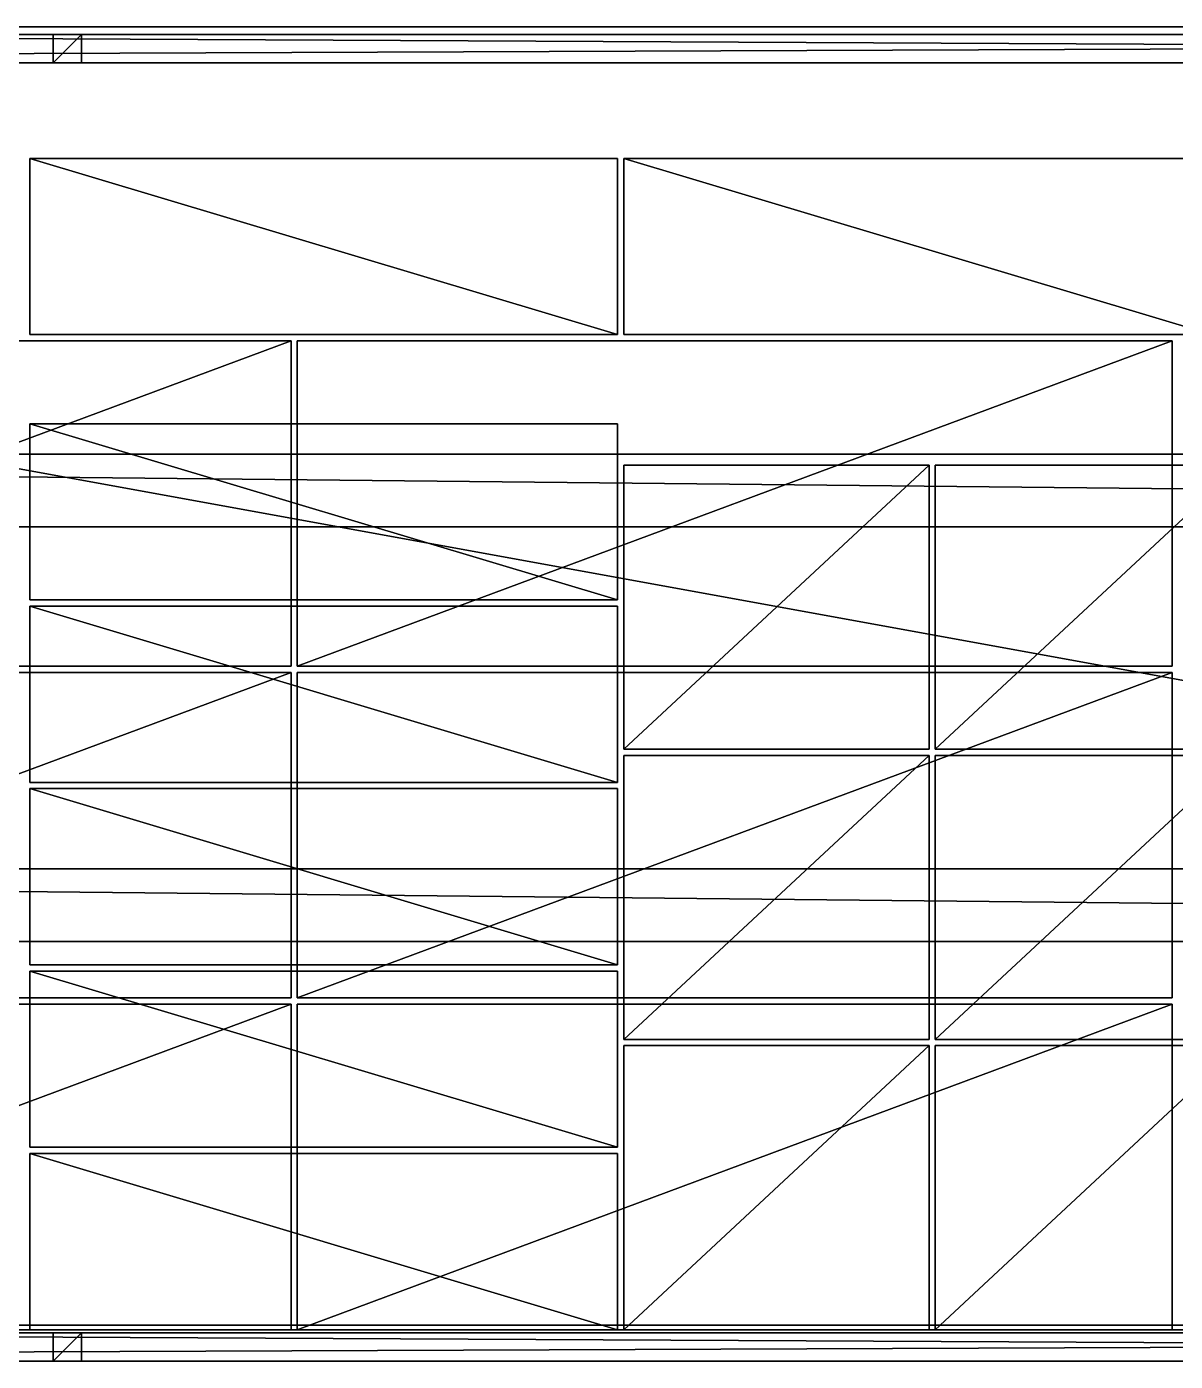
# Model space of a CAD drawing. Header units: millimetres. Extents: x -3100 to 14040, y -1280 to 1295.
# Drawn here: x 4584 to 6800, y -1280 to 1295 of the extents above; entities that cross this region are included whole.
import ezdxf

# ---------------------------------------------------------------- set-up
doc = ezdxf.new("R2010")
doc.units = ezdxf.units.MM

msp = doc.modelspace()

# ---------------------------------------------------------------- linework, layer by layer
at = {"layer": 'CAD_75LAB'}
for points in [[(14040, 1295, 1250), (-40, 1295, 1250), (-40, 1295, 1320)], [(14040, 1295, 1320), (14040, 1295, 1250), (-40, 1295, 1320)], [(14040, 1225, 1250), (-40, 1225, 1250), (-40, 1295, 1250)], [(14040, 1295, 1250), (14040, 1225, 1250), (-40, 1295, 1250)], [(14040, 1225, 1320), (-40, 1295, 1320), (-40, 1225, 1320)], [(14040, 1295, 1320), (-40, 1295, 1320), (14040, 1225, 1320)], [(14040, 1280, 1160), (-40, 1280, 1160), (-40, 1280, 1250)], [(14040, 1280, 1250), (14040, 1280, 1160), (-40, 1280, 1250)], [(14040, -1280, 1160), (-40, -1280, 1160), (-40, 1280, 1160)], [(14040, 1280, 1160), (14040, -1280, 1160), (-40, 1280, 1160)], [(14040, -1280, 1250), (-40, 1280, 1250), (-40, -1280, 1250)], [(14040, 1280, 1250), (-40, 1280, 1250), (14040, -1280, 1250)], [(14040, 1280, 3995), (14040, 1280, 3940), (-40, 1280, 3940)], [(14040, 1280, 3995), (-40, 1280, 3940), (-40, 1280, 3995)], [(14040, 1280, 3940), (-40, 1225, 3940), (-40, 1280, 3940)], [(14040, 1280, 3940), (14040, 1225, 3940), (-40, 1225, 3940)], [(14040, 1280, 3995), (-40, 1280, 3995), (-40, 1225, 3995)], [(14040, 1280, 3995), (-40, 1225, 3995), (14040, 1225, 3995)], [(4635, 1280, 3940), (4635, 1280, 1250), (4635, 1225, 1250)], [(4635, 1225, 3940), (4635, 1280, 3940), (4635, 1225, 1250)], [(4635, 1280, 3940), (4690, 1280, 1250), (4635, 1280, 1250)], [(4690, 1280, 3940), (4690, 1280, 1250), (4635, 1280, 3940)], [(4690, 1280, 1250), (4635, 1225, 1250), (4635, 1280, 1250)], [(4690, 1280, 1250), (4690, 1225, 1250), (4635, 1225, 1250)], [(4690, 1280, 3940), (4635, 1280, 3940), (4635, 1225, 3940)], [(4690, 1280, 3940), (4635, 1225, 3940), (4690, 1225, 3940)], [(4690, 1280, 3940), (4690, 1225, 1250), (4690, 1280, 1250)], [(4690, 1225, 3940), (4690, 1225, 1250), (4690, 1280, 3940)], [(14040, 1225, 3995), (-40, 1225, 3940), (14040, 1225, 3940)], [(14040, 1225, 3995), (-40, 1225, 3995), (-40, 1225, 3940)], [(14040, 1225, 1250), (-40, 1225, 1320), (-40, 1225, 1250)], [(14040, 1225, 1320), (-40, 1225, 1320), (14040, 1225, 1250)], [(4635, 1225, 3940), (4635, 1225, 1250), (4690, 1225, 1250)], [(4690, 1225, 3940), (4635, 1225, 3940), (4690, 1225, 1250)], [(4590, 701, 1459), (4590, 1041, 1253), (4590, 701, 1253)], [(4590, 701, 1459), (4590, 1041, 1459), (4590, 1041, 1253)], [(5724, 1041, 1253), (4590, 1041, 1253), (4590, 1041, 1459)], [(5724, 1041, 1459), (5724, 1041, 1253), (4590, 1041, 1459)], [(5724, 701, 1253), (4590, 701, 1253), (4590, 1041, 1253)], [(5724, 1041, 1253), (5724, 701, 1253), (4590, 1041, 1253)], [(5724, 701, 1459), (4590, 1041, 1459), (4590, 701, 1459)], [(5724, 1041, 1459), (4590, 1041, 1459), (5724, 701, 1459)], [(4590, 701, 1671), (4590, 1041, 1465), (4590, 701, 1465)], [(4590, 701, 1671), (4590, 1041, 1671), (4590, 1041, 1465)], [(5724, 1041, 1465), (4590, 1041, 1465), (4590, 1041, 1671)], [(5724, 1041, 1671), (5724, 1041, 1465), (4590, 1041, 1671)], [(5724, 701, 1465), (4590, 701, 1465), (4590, 1041, 1465)], [(5724, 1041, 1465), (5724, 701, 1465), (4590, 1041, 1465)], [(5724, 701, 1671), (4590, 1041, 1671), (4590, 701, 1671)], [(5724, 1041, 1671), (4590, 1041, 1671), (5724, 701, 1671)], [(4590, 701, 1883), (4590, 1041, 1677), (4590, 701, 1677)], [(4590, 701, 1883), (4590, 1041, 1883), (4590, 1041, 1677)], [(5724, 1041, 1677), (4590, 1041, 1677), (4590, 1041, 1883)], [(5724, 1041, 1883), (5724, 1041, 1677), (4590, 1041, 1883)], [(5724, 701, 1677), (4590, 701, 1677), (4590, 1041, 1677)], [(5724, 1041, 1677), (5724, 701, 1677), (4590, 1041, 1677)], [(5724, 701, 1883), (4590, 1041, 1883), (4590, 701, 1883)], [(5724, 1041, 1883), (4590, 1041, 1883), (5724, 701, 1883)], [(4590, 701, 2095), (4590, 1041, 1889), (4590, 701, 1889)], [(4590, 701, 2095), (4590, 1041, 2095), (4590, 1041, 1889)], [(5724, 1041, 1889), (4590, 1041, 1889), (4590, 1041, 2095)], [(5724, 1041, 2095), (5724, 1041, 1889), (4590, 1041, 2095)], [(5724, 701, 1889), (4590, 701, 1889), (4590, 1041, 1889)], [(5724, 1041, 1889), (5724, 701, 1889), (4590, 1041, 1889)], [(5724, 701, 2095), (4590, 1041, 2095), (4590, 701, 2095)], [(5724, 1041, 2095), (4590, 1041, 2095), (5724, 701, 2095)], [(4590, 701, 2307), (4590, 1041, 2101), (4590, 701, 2101)], [(4590, 701, 2307), (4590, 1041, 2307), (4590, 1041, 2101)], [(5724, 1041, 2101), (4590, 1041, 2101), (4590, 1041, 2307)], [(5724, 1041, 2307), (5724, 1041, 2101), (4590, 1041, 2307)], [(5724, 701, 2101), (4590, 701, 2101), (4590, 1041, 2101)], [(5724, 1041, 2101), (5724, 701, 2101), (4590, 1041, 2101)], [(5724, 701, 2307), (4590, 1041, 2307), (4590, 701, 2307)], [(5724, 1041, 2307), (4590, 1041, 2307), (5724, 701, 2307)], [(4590, 701, 2519), (4590, 1041, 2313), (4590, 701, 2313)], [(4590, 701, 2519), (4590, 1041, 2519), (4590, 1041, 2313)], [(5724, 1041, 2313), (4590, 1041, 2313), (4590, 1041, 2519)], [(5724, 1041, 2519), (5724, 1041, 2313), (4590, 1041, 2519)], [(5724, 701, 2313), (4590, 701, 2313), (4590, 1041, 2313)], [(5724, 1041, 2313), (5724, 701, 2313), (4590, 1041, 2313)], [(5724, 701, 2519), (4590, 1041, 2519), (4590, 701, 2519)], [(5724, 1041, 2519), (4590, 1041, 2519), (5724, 701, 2519)], [(4590, 701, 2731), (4590, 1041, 2525), (4590, 701, 2525)], [(4590, 701, 2731), (4590, 1041, 2731), (4590, 1041, 2525)], [(5724, 1041, 2525), (4590, 1041, 2525), (4590, 1041, 2731)], [(5724, 1041, 2731), (5724, 1041, 2525), (4590, 1041, 2731)], [(5724, 701, 2525), (4590, 701, 2525), (4590, 1041, 2525)], [(5724, 1041, 2525), (5724, 701, 2525), (4590, 1041, 2525)], [(5724, 701, 2731), (4590, 1041, 2731), (4590, 701, 2731)], [(5724, 1041, 2731), (4590, 1041, 2731), (5724, 701, 2731)], [(4590, 701, 2943), (4590, 1041, 2737), (4590, 701, 2737)], [(4590, 701, 2943), (4590, 1041, 2943), (4590, 1041, 2737)], [(5724, 1041, 2737), (4590, 1041, 2737), (4590, 1041, 2943)], [(5724, 1041, 2943), (5724, 1041, 2737), (4590, 1041, 2943)], [(5724, 701, 2737), (4590, 701, 2737), (4590, 1041, 2737)], [(5724, 1041, 2737), (5724, 701, 2737), (4590, 1041, 2737)], [(5724, 701, 2943), (4590, 1041, 2943), (4590, 701, 2943)], [(5724, 1041, 2943), (4590, 1041, 2943), (5724, 701, 2943)], [(4590, 701, 3155), (4590, 1041, 2949), (4590, 701, 2949)], [(4590, 701, 3155), (4590, 1041, 3155), (4590, 1041, 2949)], [(5724, 1041, 2949), (4590, 1041, 2949), (4590, 1041, 3155)], [(5724, 1041, 3155), (5724, 1041, 2949), (4590, 1041, 3155)], [(5724, 701, 2949), (4590, 701, 2949), (4590, 1041, 2949)], [(5724, 1041, 2949), (5724, 701, 2949), (4590, 1041, 2949)], [(5724, 701, 3155), (4590, 1041, 3155), (4590, 701, 3155)], [(5724, 1041, 3155), (4590, 1041, 3155), (5724, 701, 3155)], [(4590, 701, 3367), (4590, 1041, 3161), (4590, 701, 3161)], [(4590, 701, 3367), (4590, 1041, 3367), (4590, 1041, 3161)], [(5724, 1041, 3161), (4590, 1041, 3161), (4590, 1041, 3367)], [(5724, 1041, 3367), (5724, 1041, 3161), (4590, 1041, 3367)], [(5724, 701, 3161), (4590, 701, 3161), (4590, 1041, 3161)], [(5724, 1041, 3161), (5724, 701, 3161), (4590, 1041, 3161)], [(5724, 701, 3367), (4590, 1041, 3367), (4590, 701, 3367)], [(5724, 1041, 3367), (4590, 1041, 3367), (5724, 701, 3367)], [(4590, 701, 3579), (4590, 1041, 3373), (4590, 701, 3373)], [(4590, 701, 3579), (4590, 1041, 3579), (4590, 1041, 3373)], [(5724, 1041, 3373), (4590, 1041, 3373), (4590, 1041, 3579)], [(5724, 1041, 3579), (5724, 1041, 3373), (4590, 1041, 3579)], [(5724, 701, 3373), (4590, 701, 3373), (4590, 1041, 3373)], [(5724, 1041, 3373), (5724, 701, 3373), (4590, 1041, 3373)], [(5724, 701, 3579), (4590, 1041, 3579), (4590, 701, 3579)], [(5724, 1041, 3579), (4590, 1041, 3579), (5724, 701, 3579)], [(4590, 701, 3791), (4590, 1041, 3585), (4590, 701, 3585)], [(4590, 701, 3791), (4590, 1041, 3791), (4590, 1041, 3585)], [(5724, 1041, 3585), (4590, 1041, 3585), (4590, 1041, 3791)], [(5724, 1041, 3791), (5724, 1041, 3585), (4590, 1041, 3791)], [(5724, 701, 3585), (4590, 701, 3585), (4590, 1041, 3585)], [(5724, 1041, 3585), (5724, 701, 3585), (4590, 1041, 3585)], [(5724, 701, 3791), (4590, 1041, 3791), (4590, 701, 3791)], [(5724, 1041, 3791), (4590, 1041, 3791), (5724, 701, 3791)], [(5724, 701, 1459), (5724, 701, 1253), (5724, 1041, 1253)], [(5724, 701, 1459), (5724, 1041, 1253), (5724, 1041, 1459)], [(5724, 701, 1671), (5724, 701, 1465), (5724, 1041, 1465)], [(5724, 701, 1671), (5724, 1041, 1465), (5724, 1041, 1671)], [(5724, 701, 1883), (5724, 701, 1677), (5724, 1041, 1677)], [(5724, 701, 1883), (5724, 1041, 1677), (5724, 1041, 1883)], [(5724, 701, 2095), (5724, 701, 1889), (5724, 1041, 1889)], [(5724, 701, 2095), (5724, 1041, 1889), (5724, 1041, 2095)], [(5724, 701, 2307), (5724, 701, 2101), (5724, 1041, 2101)], [(5724, 701, 2307), (5724, 1041, 2101), (5724, 1041, 2307)], [(5724, 701, 2519), (5724, 701, 2313), (5724, 1041, 2313)], [(5724, 701, 2519), (5724, 1041, 2313), (5724, 1041, 2519)], [(5724, 701, 2731), (5724, 701, 2525), (5724, 1041, 2525)], [(5724, 701, 2731), (5724, 1041, 2525), (5724, 1041, 2731)], [(5724, 701, 2943), (5724, 701, 2737), (5724, 1041, 2737)], [(5724, 701, 2943), (5724, 1041, 2737), (5724, 1041, 2943)], [(5724, 701, 3155), (5724, 701, 2949), (5724, 1041, 2949)], [(5724, 701, 3155), (5724, 1041, 2949), (5724, 1041, 3155)], [(5724, 701, 3367), (5724, 701, 3161), (5724, 1041, 3161)], [(5724, 701, 3367), (5724, 1041, 3161), (5724, 1041, 3367)], [(5724, 701, 3579), (5724, 701, 3373), (5724, 1041, 3373)], [(5724, 701, 3579), (5724, 1041, 3373), (5724, 1041, 3579)], [(5724, 701, 3791), (5724, 701, 3585), (5724, 1041, 3585)], [(5724, 701, 3791), (5724, 1041, 3585), (5724, 1041, 3791)], [(5736, 701, 1459), (5736, 1041, 1253), (5736, 701, 1253)], [(5736, 701, 1459), (5736, 1041, 1459), (5736, 1041, 1253)], [(6870, 1041, 1253), (5736, 1041, 1253), (5736, 1041, 1459)], [(6870, 1041, 1459), (6870, 1041, 1253), (5736, 1041, 1459)], [(6870, 701, 1253), (5736, 701, 1253), (5736, 1041, 1253)], [(6870, 1041, 1253), (6870, 701, 1253), (5736, 1041, 1253)], [(6870, 701, 1459), (5736, 1041, 1459), (5736, 701, 1459)], [(6870, 1041, 1459), (5736, 1041, 1459), (6870, 701, 1459)], [(5724, 701, 1253), (4590, 701, 1459), (4590, 701, 1253)], [(5724, 701, 1459), (4590, 701, 1459), (5724, 701, 1253)], [(5724, 701, 1465), (4590, 701, 1671), (4590, 701, 1465)], [(5724, 701, 1671), (4590, 701, 1671), (5724, 701, 1465)], [(5724, 701, 1677), (4590, 701, 1883), (4590, 701, 1677)], [(5724, 701, 1883), (4590, 701, 1883), (5724, 701, 1677)], [(5724, 701, 1889), (4590, 701, 2095), (4590, 701, 1889)], [(5724, 701, 2095), (4590, 701, 2095), (5724, 701, 1889)], [(5724, 701, 2101), (4590, 701, 2307), (4590, 701, 2101)], [(5724, 701, 2307), (4590, 701, 2307), (5724, 701, 2101)], [(5724, 701, 2313), (4590, 701, 2519), (4590, 701, 2313)], [(5724, 701, 2519), (4590, 701, 2519), (5724, 701, 2313)], [(5724, 701, 2525), (4590, 701, 2731), (4590, 701, 2525)], [(5724, 701, 2731), (4590, 701, 2731), (5724, 701, 2525)], [(5724, 701, 2737), (4590, 701, 2943), (4590, 701, 2737)], [(5724, 701, 2943), (4590, 701, 2943), (5724, 701, 2737)], [(5724, 701, 2949), (4590, 701, 3155), (4590, 701, 2949)], [(5724, 701, 3155), (4590, 701, 3155), (5724, 701, 2949)], [(5724, 701, 3161), (4590, 701, 3367), (4590, 701, 3161)], [(5724, 701, 3367), (4590, 701, 3367), (5724, 701, 3161)], [(5724, 701, 3373), (4590, 701, 3579), (4590, 701, 3373)], [(5724, 701, 3579), (4590, 701, 3579), (5724, 701, 3373)], [(5724, 701, 3585), (4590, 701, 3791), (4590, 701, 3585)], [(5724, 701, 3791), (4590, 701, 3791), (5724, 701, 3585)], [(6870, 701, 1253), (5736, 701, 1459), (5736, 701, 1253)], [(6870, 701, 1459), (5736, 701, 1459), (6870, 701, 1253)], [(5094, 689, 1827), (5094, 689, 1253), (3406, 689, 1253)], [(5094, 689, 1827), (3406, 689, 1253), (3406, 689, 1827)], [(5094, 689, 1253), (3406, 61, 1253), (3406, 689, 1253)], [(5094, 689, 1253), (5094, 61, 1253), (3406, 61, 1253)], [(5094, 689, 1827), (3406, 689, 1827), (3406, 61, 1827)], [(5094, 689, 1827), (3406, 61, 1827), (5094, 61, 1827)], [(5094, 689, 2407), (5094, 689, 1833), (3406, 689, 1833)], [(5094, 689, 2407), (3406, 689, 1833), (3406, 689, 2407)], [(5094, 689, 1833), (3406, 61, 1833), (3406, 689, 1833)], [(5094, 689, 1833), (5094, 61, 1833), (3406, 61, 1833)], [(5094, 689, 2407), (3406, 689, 2407), (3406, 61, 2407)], [(5094, 689, 2407), (3406, 61, 2407), (5094, 61, 2407)], [(5094, 689, 2987), (5094, 689, 2413), (3406, 689, 2413)], [(5094, 689, 2987), (3406, 689, 2413), (3406, 689, 2987)], [(5094, 689, 2413), (3406, 61, 2413), (3406, 689, 2413)], [(5094, 689, 2413), (5094, 61, 2413), (3406, 61, 2413)], [(5094, 689, 2987), (3406, 689, 2987), (3406, 61, 2987)], [(5094, 689, 2987), (3406, 61, 2987), (5094, 61, 2987)], [(5094, 689, 3567), (5094, 689, 2993), (3406, 689, 2993)], [(5094, 689, 3567), (3406, 689, 2993), (3406, 689, 3567)], [(5094, 689, 2993), (3406, 61, 2993), (3406, 689, 2993)], [(5094, 689, 2993), (5094, 61, 2993), (3406, 61, 2993)], [(5094, 689, 3567), (3406, 689, 3567), (3406, 61, 3567)], [(5094, 689, 3567), (3406, 61, 3567), (5094, 61, 3567)], [(5094, 61, 1827), (5094, 61, 1253), (5094, 689, 1253)], [(5094, 61, 1827), (5094, 689, 1253), (5094, 689, 1827)], [(5094, 61, 2407), (5094, 61, 1833), (5094, 689, 1833)], [(5094, 61, 2407), (5094, 689, 1833), (5094, 689, 2407)], [(5094, 61, 2987), (5094, 61, 2413), (5094, 689, 2413)], [(5094, 61, 2987), (5094, 689, 2413), (5094, 689, 2987)], [(5094, 61, 3567), (5094, 61, 2993), (5094, 689, 2993)], [(5094, 61, 3567), (5094, 689, 2993), (5094, 689, 3567)], [(5106, 61, 1827), (5106, 689, 1253), (5106, 61, 1253)], [(5106, 61, 1827), (5106, 689, 1827), (5106, 689, 1253)], [(6794, 689, 1827), (6794, 689, 1253), (5106, 689, 1253)], [(6794, 689, 1827), (5106, 689, 1253), (5106, 689, 1827)], [(6794, 689, 1253), (5106, 61, 1253), (5106, 689, 1253)], [(6794, 689, 1253), (6794, 61, 1253), (5106, 61, 1253)], [(6794, 689, 1827), (5106, 689, 1827), (5106, 61, 1827)], [(6794, 689, 1827), (5106, 61, 1827), (6794, 61, 1827)], [(5106, 61, 2407), (5106, 689, 1833), (5106, 61, 1833)], [(5106, 61, 2407), (5106, 689, 2407), (5106, 689, 1833)], [(6794, 689, 2407), (6794, 689, 1833), (5106, 689, 1833)], [(6794, 689, 2407), (5106, 689, 1833), (5106, 689, 2407)], [(6794, 689, 1833), (5106, 61, 1833), (5106, 689, 1833)], [(6794, 689, 1833), (6794, 61, 1833), (5106, 61, 1833)], [(6794, 689, 2407), (5106, 689, 2407), (5106, 61, 2407)], [(6794, 689, 2407), (5106, 61, 2407), (6794, 61, 2407)], [(5106, 61, 2987), (5106, 689, 2413), (5106, 61, 2413)], [(5106, 61, 2987), (5106, 689, 2987), (5106, 689, 2413)], [(6794, 689, 2987), (6794, 689, 2413), (5106, 689, 2413)], [(6794, 689, 2987), (5106, 689, 2413), (5106, 689, 2987)], [(6794, 689, 2413), (5106, 61, 2413), (5106, 689, 2413)], [(6794, 689, 2413), (6794, 61, 2413), (5106, 61, 2413)], [(6794, 689, 2987), (5106, 689, 2987), (5106, 61, 2987)], [(6794, 689, 2987), (5106, 61, 2987), (6794, 61, 2987)], [(5106, 61, 3567), (5106, 689, 2993), (5106, 61, 2993)], [(5106, 61, 3567), (5106, 689, 3567), (5106, 689, 2993)], [(6794, 689, 3567), (6794, 689, 2993), (5106, 689, 2993)], [(6794, 689, 3567), (5106, 689, 2993), (5106, 689, 3567)], [(6794, 689, 2993), (5106, 61, 2993), (5106, 689, 2993)], [(6794, 689, 2993), (6794, 61, 2993), (5106, 61, 2993)], [(6794, 689, 3567), (5106, 689, 3567), (5106, 61, 3567)], [(6794, 689, 3567), (5106, 61, 3567), (6794, 61, 3567)], [(6794, 61, 1827), (6794, 61, 1253), (6794, 689, 1253)], [(6794, 61, 1827), (6794, 689, 1253), (6794, 689, 1827)], [(6794, 61, 2407), (6794, 61, 1833), (6794, 689, 1833)], [(6794, 61, 2407), (6794, 689, 1833), (6794, 689, 2407)], [(6794, 61, 2987), (6794, 61, 2413), (6794, 689, 2413)], [(6794, 61, 2987), (6794, 689, 2413), (6794, 689, 2987)], [(6794, 61, 3567), (6794, 61, 2993), (6794, 689, 2993)], [(6794, 61, 3567), (6794, 689, 2993), (6794, 689, 3567)], [(4590, 189, 3779), (4590, 529, 3573), (4590, 189, 3573)], [(4590, 189, 3779), (4590, 529, 3779), (4590, 529, 3573)], [(5724, 529, 3573), (4590, 529, 3573), (4590, 529, 3779)], [(5724, 529, 3779), (5724, 529, 3573), (4590, 529, 3779)], [(5724, 189, 3573), (4590, 189, 3573), (4590, 529, 3573)], [(5724, 529, 3573), (5724, 189, 3573), (4590, 529, 3573)], [(5724, 189, 3779), (4590, 529, 3779), (4590, 189, 3779)], [(5724, 529, 3779), (4590, 529, 3779), (5724, 189, 3779)], [(5724, 189, 3779), (5724, 189, 3573), (5724, 529, 3573)], [(5724, 189, 3779), (5724, 529, 3573), (5724, 529, 3779)], [(13960, 470, 1160), (13960, 470, 910), (300, 470, 910)], [(13960, 470, 1160), (300, 470, 910), (300, 470, 1160)], [(13960, 330, 910), (300, 330, 910), (300, 470, 910)], [(13960, 470, 910), (13960, 330, 910), (300, 470, 910)], [(13960, 330, 1160), (300, 470, 1160), (300, 330, 1160)], [(13960, 470, 1160), (300, 470, 1160), (13960, 330, 1160)], [(5736, -99, 3876), (5736, 449, 3573), (5736, -99, 3573)], [(5736, -99, 3876), (5736, 449, 3876), (5736, 449, 3573)], [(6325, 449, 3573), (5736, 449, 3573), (5736, 449, 3876)], [(6325, 449, 3876), (6325, 449, 3573), (5736, 449, 3876)], [(6325, 449, 3573), (5736, -99, 3573), (5736, 449, 3573)], [(6325, 449, 3573), (6325, -99, 3573), (5736, -99, 3573)], [(6325, 449, 3876), (5736, 449, 3876), (5736, -99, 3876)], [(6325, 449, 3876), (5736, -99, 3876), (6325, -99, 3876)], [(6325, -99, 3876), (6325, -99, 3573), (6325, 449, 3573)], [(6325, -99, 3876), (6325, 449, 3573), (6325, 449, 3876)], [(6337, -99, 3876), (6337, 449, 3573), (6337, -99, 3573)], [(6337, -99, 3876), (6337, 449, 3876), (6337, 449, 3573)], [(6926, 449, 3573), (6337, 449, 3573), (6337, 449, 3876)], [(6926, 449, 3876), (6926, 449, 3573), (6337, 449, 3876)], [(6926, 449, 3573), (6337, -99, 3573), (6337, 449, 3573)], [(6926, 449, 3573), (6926, -99, 3573), (6337, -99, 3573)], [(6926, 449, 3876), (6337, 449, 3876), (6337, -99, 3876)], [(6926, 449, 3876), (6337, -99, 3876), (6926, -99, 3876)], [(13960, 330, 1160), (300, 330, 910), (13960, 330, 910)], [(13960, 330, 1160), (300, 330, 1160), (300, 330, 910)], [(5724, 189, 3573), (4590, 189, 3779), (4590, 189, 3573)], [(5724, 189, 3779), (4590, 189, 3779), (5724, 189, 3573)], [(4590, -163, 3779), (4590, 177, 3573), (4590, -163, 3573)], [(4590, -163, 3779), (4590, 177, 3779), (4590, 177, 3573)], [(5724, 177, 3573), (4590, 177, 3573), (4590, 177, 3779)], [(5724, 177, 3779), (5724, 177, 3573), (4590, 177, 3779)], [(5724, -163, 3573), (4590, -163, 3573), (4590, 177, 3573)], [(5724, 177, 3573), (5724, -163, 3573), (4590, 177, 3573)], [(5724, -163, 3779), (4590, 177, 3779), (4590, -163, 3779)], [(5724, 177, 3779), (4590, 177, 3779), (5724, -163, 3779)], [(5724, -163, 3779), (5724, -163, 3573), (5724, 177, 3573)], [(5724, -163, 3779), (5724, 177, 3573), (5724, 177, 3779)], [(5094, 61, 1827), (3406, 61, 1253), (5094, 61, 1253)], [(5094, 61, 1827), (3406, 61, 1827), (3406, 61, 1253)], [(5094, 61, 2407), (3406, 61, 1833), (5094, 61, 1833)], [(5094, 61, 2407), (3406, 61, 2407), (3406, 61, 1833)], [(5094, 61, 2987), (3406, 61, 2413), (5094, 61, 2413)], [(5094, 61, 2987), (3406, 61, 2987), (3406, 61, 2413)], [(5094, 61, 3567), (3406, 61, 2993), (5094, 61, 2993)], [(5094, 61, 3567), (3406, 61, 3567), (3406, 61, 2993)], [(6794, 61, 1827), (5106, 61, 1253), (6794, 61, 1253)], [(6794, 61, 1827), (5106, 61, 1827), (5106, 61, 1253)], [(6794, 61, 2407), (5106, 61, 1833), (6794, 61, 1833)], [(6794, 61, 2407), (5106, 61, 2407), (5106, 61, 1833)], [(6794, 61, 2987), (5106, 61, 2413), (6794, 61, 2413)], [(6794, 61, 2987), (5106, 61, 2987), (5106, 61, 2413)], [(6794, 61, 3567), (5106, 61, 2993), (6794, 61, 2993)], [(6794, 61, 3567), (5106, 61, 3567), (5106, 61, 2993)], [(5094, 49, 1827), (5094, 49, 1253), (3406, 49, 1253)], [(5094, 49, 1827), (3406, 49, 1253), (3406, 49, 1827)], [(5094, 49, 1253), (3406, -579, 1253), (3406, 49, 1253)], [(5094, 49, 1253), (5094, -579, 1253), (3406, -579, 1253)], [(5094, 49, 1827), (3406, 49, 1827), (3406, -579, 1827)], [(5094, 49, 1827), (3406, -579, 1827), (5094, -579, 1827)], [(5094, 49, 2407), (5094, 49, 1833), (3406, 49, 1833)], [(5094, 49, 2407), (3406, 49, 1833), (3406, 49, 2407)], [(5094, 49, 1833), (3406, -579, 1833), (3406, 49, 1833)], [(5094, 49, 1833), (5094, -579, 1833), (3406, -579, 1833)], [(5094, 49, 2407), (3406, 49, 2407), (3406, -579, 2407)], [(5094, 49, 2407), (3406, -579, 2407), (5094, -579, 2407)], [(5094, 49, 2987), (5094, 49, 2413), (3406, 49, 2413)], [(5094, 49, 2987), (3406, 49, 2413), (3406, 49, 2987)], [(5094, 49, 2413), (3406, -579, 2413), (3406, 49, 2413)], [(5094, 49, 2413), (5094, -579, 2413), (3406, -579, 2413)], [(5094, 49, 2987), (3406, 49, 2987), (3406, -579, 2987)], [(5094, 49, 2987), (3406, -579, 2987), (5094, -579, 2987)], [(5094, 49, 3567), (5094, 49, 2993), (3406, 49, 2993)], [(5094, 49, 3567), (3406, 49, 2993), (3406, 49, 3567)], [(5094, 49, 2993), (3406, -579, 2993), (3406, 49, 2993)], [(5094, 49, 2993), (5094, -579, 2993), (3406, -579, 2993)], [(5094, 49, 3567), (3406, 49, 3567), (3406, -579, 3567)], [(5094, 49, 3567), (3406, -579, 3567), (5094, -579, 3567)], [(5094, -579, 1827), (5094, -579, 1253), (5094, 49, 1253)], [(5094, -579, 1827), (5094, 49, 1253), (5094, 49, 1827)], [(5094, -579, 2407), (5094, -579, 1833), (5094, 49, 1833)], [(5094, -579, 2407), (5094, 49, 1833), (5094, 49, 2407)], [(5094, -579, 2987), (5094, -579, 2413), (5094, 49, 2413)], [(5094, -579, 2987), (5094, 49, 2413), (5094, 49, 2987)], [(5094, -579, 3567), (5094, -579, 2993), (5094, 49, 2993)], [(5094, -579, 3567), (5094, 49, 2993), (5094, 49, 3567)], [(5106, -579, 1827), (5106, 49, 1253), (5106, -579, 1253)], [(5106, -579, 1827), (5106, 49, 1827), (5106, 49, 1253)], [(6794, 49, 1827), (6794, 49, 1253), (5106, 49, 1253)], [(6794, 49, 1827), (5106, 49, 1253), (5106, 49, 1827)], [(6794, 49, 1253), (5106, -579, 1253), (5106, 49, 1253)], [(6794, 49, 1253), (6794, -579, 1253), (5106, -579, 1253)], [(6794, 49, 1827), (5106, 49, 1827), (5106, -579, 1827)], [(6794, 49, 1827), (5106, -579, 1827), (6794, -579, 1827)], [(5106, -579, 2407), (5106, 49, 1833), (5106, -579, 1833)], [(5106, -579, 2407), (5106, 49, 2407), (5106, 49, 1833)], [(6794, 49, 2407), (6794, 49, 1833), (5106, 49, 1833)], [(6794, 49, 2407), (5106, 49, 1833), (5106, 49, 2407)], [(6794, 49, 1833), (5106, -579, 1833), (5106, 49, 1833)], [(6794, 49, 1833), (6794, -579, 1833), (5106, -579, 1833)], [(6794, 49, 2407), (5106, 49, 2407), (5106, -579, 2407)], [(6794, 49, 2407), (5106, -579, 2407), (6794, -579, 2407)], [(5106, -579, 2987), (5106, 49, 2413), (5106, -579, 2413)], [(5106, -579, 2987), (5106, 49, 2987), (5106, 49, 2413)], [(6794, 49, 2987), (6794, 49, 2413), (5106, 49, 2413)], [(6794, 49, 2987), (5106, 49, 2413), (5106, 49, 2987)], [(6794, 49, 2413), (5106, -579, 2413), (5106, 49, 2413)], [(6794, 49, 2413), (6794, -579, 2413), (5106, -579, 2413)], [(6794, 49, 2987), (5106, 49, 2987), (5106, -579, 2987)], [(6794, 49, 2987), (5106, -579, 2987), (6794, -579, 2987)], [(5106, -579, 3567), (5106, 49, 2993), (5106, -579, 2993)], [(5106, -579, 3567), (5106, 49, 3567), (5106, 49, 2993)], [(6794, 49, 3567), (6794, 49, 2993), (5106, 49, 2993)], [(6794, 49, 3567), (5106, 49, 2993), (5106, 49, 3567)], [(6794, 49, 2993), (5106, -579, 2993), (5106, 49, 2993)], [(6794, 49, 2993), (6794, -579, 2993), (5106, -579, 2993)], [(6794, 49, 3567), (5106, 49, 3567), (5106, -579, 3567)], [(6794, 49, 3567), (5106, -579, 3567), (6794, -579, 3567)], [(6794, -579, 1827), (6794, -579, 1253), (6794, 49, 1253)], [(6794, -579, 1827), (6794, 49, 1253), (6794, 49, 1827)], [(6794, -579, 2407), (6794, -579, 1833), (6794, 49, 1833)], [(6794, -579, 2407), (6794, 49, 1833), (6794, 49, 2407)], [(6794, -579, 2987), (6794, -579, 2413), (6794, 49, 2413)], [(6794, -579, 2987), (6794, 49, 2413), (6794, 49, 2987)], [(6794, -579, 3567), (6794, -579, 2993), (6794, 49, 2993)], [(6794, -579, 3567), (6794, 49, 2993), (6794, 49, 3567)], [(6325, -99, 3573), (5736, -99, 3876), (5736, -99, 3573)], [(6325, -99, 3876), (5736, -99, 3876), (6325, -99, 3573)], [(6926, -99, 3573), (6337, -99, 3876), (6337, -99, 3573)], [(6926, -99, 3876), (6337, -99, 3876), (6926, -99, 3573)], [(5736, -659, 3876), (5736, -111, 3573), (5736, -659, 3573)], [(5736, -659, 3876), (5736, -111, 3876), (5736, -111, 3573)], [(6325, -111, 3573), (5736, -111, 3573), (5736, -111, 3876)], [(6325, -111, 3876), (6325, -111, 3573), (5736, -111, 3876)], [(6325, -111, 3573), (5736, -659, 3573), (5736, -111, 3573)], [(6325, -111, 3573), (6325, -659, 3573), (5736, -659, 3573)], [(6325, -111, 3876), (5736, -111, 3876), (5736, -659, 3876)], [(6325, -111, 3876), (5736, -659, 3876), (6325, -659, 3876)], [(6325, -659, 3876), (6325, -659, 3573), (6325, -111, 3573)], [(6325, -659, 3876), (6325, -111, 3573), (6325, -111, 3876)], [(6337, -659, 3876), (6337, -111, 3573), (6337, -659, 3573)], [(6337, -659, 3876), (6337, -111, 3876), (6337, -111, 3573)], [(6926, -111, 3573), (6337, -111, 3573), (6337, -111, 3876)], [(6926, -111, 3876), (6926, -111, 3573), (6337, -111, 3876)], [(6926, -111, 3573), (6337, -659, 3573), (6337, -111, 3573)], [(6926, -111, 3573), (6926, -659, 3573), (6337, -659, 3573)], [(6926, -111, 3876), (6337, -111, 3876), (6337, -659, 3876)], [(6926, -111, 3876), (6337, -659, 3876), (6926, -659, 3876)], [(5724, -163, 3573), (4590, -163, 3779), (4590, -163, 3573)], [(5724, -163, 3779), (4590, -163, 3779), (5724, -163, 3573)], [(4590, -515, 3779), (4590, -175, 3573), (4590, -515, 3573)], [(4590, -515, 3779), (4590, -175, 3779), (4590, -175, 3573)], [(5724, -175, 3573), (4590, -175, 3573), (4590, -175, 3779)], [(5724, -175, 3779), (5724, -175, 3573), (4590, -175, 3779)], [(5724, -515, 3573), (4590, -515, 3573), (4590, -175, 3573)], [(5724, -175, 3573), (5724, -515, 3573), (4590, -175, 3573)], [(5724, -515, 3779), (4590, -175, 3779), (4590, -515, 3779)], [(5724, -175, 3779), (4590, -175, 3779), (5724, -515, 3779)], [(5724, -515, 3779), (5724, -515, 3573), (5724, -175, 3573)], [(5724, -515, 3779), (5724, -175, 3573), (5724, -175, 3779)], [(13960, -330, 1160), (13960, -330, 910), (300, -330, 910)], [(13960, -330, 1160), (300, -330, 910), (300, -330, 1160)], [(13960, -470, 910), (300, -470, 910), (300, -330, 910)], [(13960, -330, 910), (13960, -470, 910), (300, -330, 910)], [(13960, -470, 1160), (300, -330, 1160), (300, -470, 1160)], [(13960, -330, 1160), (300, -330, 1160), (13960, -470, 1160)], [(13960, -470, 1160), (300, -470, 910), (13960, -470, 910)], [(13960, -470, 1160), (300, -470, 1160), (300, -470, 910)], [(5724, -515, 3573), (4590, -515, 3779), (4590, -515, 3573)], [(5724, -515, 3779), (4590, -515, 3779), (5724, -515, 3573)], [(4590, -867, 3779), (4590, -527, 3573), (4590, -867, 3573)], [(4590, -867, 3779), (4590, -527, 3779), (4590, -527, 3573)], [(5724, -527, 3573), (4590, -527, 3573), (4590, -527, 3779)], [(5724, -527, 3779), (5724, -527, 3573), (4590, -527, 3779)], [(5724, -867, 3573), (4590, -867, 3573), (4590, -527, 3573)], [(5724, -527, 3573), (5724, -867, 3573), (4590, -527, 3573)], [(5724, -867, 3779), (4590, -527, 3779), (4590, -867, 3779)], [(5724, -527, 3779), (4590, -527, 3779), (5724, -867, 3779)], [(5724, -867, 3779), (5724, -867, 3573), (5724, -527, 3573)], [(5724, -867, 3779), (5724, -527, 3573), (5724, -527, 3779)], [(5094, -579, 1827), (3406, -579, 1253), (5094, -579, 1253)], [(5094, -579, 1827), (3406, -579, 1827), (3406, -579, 1253)], [(5094, -579, 2407), (3406, -579, 1833), (5094, -579, 1833)], [(5094, -579, 2407), (3406, -579, 2407), (3406, -579, 1833)], [(5094, -579, 2987), (3406, -579, 2413), (5094, -579, 2413)], [(5094, -579, 2987), (3406, -579, 2987), (3406, -579, 2413)], [(5094, -579, 3567), (3406, -579, 2993), (5094, -579, 2993)], [(5094, -579, 3567), (3406, -579, 3567), (3406, -579, 2993)], [(5094, -591, 1827), (5094, -591, 1253), (3406, -591, 1253)], [(5094, -591, 1827), (3406, -591, 1253), (3406, -591, 1827)], [(5094, -591, 1253), (3406, -1219, 1253), (3406, -591, 1253)], [(5094, -591, 1253), (5094, -1219, 1253), (3406, -1219, 1253)], [(5094, -591, 1827), (3406, -591, 1827), (3406, -1219, 1827)], [(5094, -591, 1827), (3406, -1219, 1827), (5094, -1219, 1827)], [(5094, -591, 2407), (5094, -591, 1833), (3406, -591, 1833)], [(5094, -591, 2407), (3406, -591, 1833), (3406, -591, 2407)], [(5094, -591, 1833), (3406, -1219, 1833), (3406, -591, 1833)], [(5094, -591, 1833), (5094, -1219, 1833), (3406, -1219, 1833)], [(5094, -591, 2407), (3406, -591, 2407), (3406, -1219, 2407)], [(5094, -591, 2407), (3406, -1219, 2407), (5094, -1219, 2407)], [(5094, -591, 2987), (5094, -591, 2413), (3406, -591, 2413)], [(5094, -591, 2987), (3406, -591, 2413), (3406, -591, 2987)], [(5094, -591, 2413), (3406, -1219, 2413), (3406, -591, 2413)], [(5094, -591, 2413), (5094, -1219, 2413), (3406, -1219, 2413)], [(5094, -591, 2987), (3406, -591, 2987), (3406, -1219, 2987)], [(5094, -591, 2987), (3406, -1219, 2987), (5094, -1219, 2987)], [(5094, -591, 3567), (5094, -591, 2993), (3406, -591, 2993)], [(5094, -591, 3567), (3406, -591, 2993), (3406, -591, 3567)], [(5094, -591, 2993), (3406, -1219, 2993), (3406, -591, 2993)], [(5094, -591, 2993), (5094, -1219, 2993), (3406, -1219, 2993)], [(5094, -591, 3567), (3406, -591, 3567), (3406, -1219, 3567)], [(5094, -591, 3567), (3406, -1219, 3567), (5094, -1219, 3567)], [(5094, -1219, 1827), (5094, -1219, 1253), (5094, -591, 1253)], [(5094, -1219, 1827), (5094, -591, 1253), (5094, -591, 1827)], [(5094, -1219, 2407), (5094, -1219, 1833), (5094, -591, 1833)], [(5094, -1219, 2407), (5094, -591, 1833), (5094, -591, 2407)], [(5094, -1219, 2987), (5094, -1219, 2413), (5094, -591, 2413)], [(5094, -1219, 2987), (5094, -591, 2413), (5094, -591, 2987)], [(5094, -1219, 3567), (5094, -1219, 2993), (5094, -591, 2993)], [(5094, -1219, 3567), (5094, -591, 2993), (5094, -591, 3567)], [(6794, -579, 1827), (5106, -579, 1253), (6794, -579, 1253)], [(6794, -579, 1827), (5106, -579, 1827), (5106, -579, 1253)], [(6794, -579, 2407), (5106, -579, 1833), (6794, -579, 1833)], [(6794, -579, 2407), (5106, -579, 2407), (5106, -579, 1833)], [(6794, -579, 2987), (5106, -579, 2413), (6794, -579, 2413)], [(6794, -579, 2987), (5106, -579, 2987), (5106, -579, 2413)], [(6794, -579, 3567), (5106, -579, 2993), (6794, -579, 2993)], [(6794, -579, 3567), (5106, -579, 3567), (5106, -579, 2993)], [(5106, -1219, 1827), (5106, -591, 1253), (5106, -1219, 1253)], [(5106, -1219, 1827), (5106, -591, 1827), (5106, -591, 1253)], [(6794, -591, 1827), (6794, -591, 1253), (5106, -591, 1253)], [(6794, -591, 1827), (5106, -591, 1253), (5106, -591, 1827)], [(6794, -591, 1253), (5106, -1219, 1253), (5106, -591, 1253)], [(6794, -591, 1253), (6794, -1219, 1253), (5106, -1219, 1253)], [(6794, -591, 1827), (5106, -591, 1827), (5106, -1219, 1827)], [(6794, -591, 1827), (5106, -1219, 1827), (6794, -1219, 1827)], [(5106, -1219, 2407), (5106, -591, 1833), (5106, -1219, 1833)], [(5106, -1219, 2407), (5106, -591, 2407), (5106, -591, 1833)], [(6794, -591, 2407), (6794, -591, 1833), (5106, -591, 1833)], [(6794, -591, 2407), (5106, -591, 1833), (5106, -591, 2407)], [(6794, -591, 1833), (5106, -1219, 1833), (5106, -591, 1833)], [(6794, -591, 1833), (6794, -1219, 1833), (5106, -1219, 1833)], [(6794, -591, 2407), (5106, -591, 2407), (5106, -1219, 2407)], [(6794, -591, 2407), (5106, -1219, 2407), (6794, -1219, 2407)], [(5106, -1219, 2987), (5106, -591, 2413), (5106, -1219, 2413)], [(5106, -1219, 2987), (5106, -591, 2987), (5106, -591, 2413)], [(6794, -591, 2987), (6794, -591, 2413), (5106, -591, 2413)], [(6794, -591, 2987), (5106, -591, 2413), (5106, -591, 2987)], [(6794, -591, 2413), (5106, -1219, 2413), (5106, -591, 2413)], [(6794, -591, 2413), (6794, -1219, 2413), (5106, -1219, 2413)], [(6794, -591, 2987), (5106, -591, 2987), (5106, -1219, 2987)], [(6794, -591, 2987), (5106, -1219, 2987), (6794, -1219, 2987)], [(5106, -1219, 3567), (5106, -591, 2993), (5106, -1219, 2993)], [(5106, -1219, 3567), (5106, -591, 3567), (5106, -591, 2993)], [(6794, -591, 3567), (6794, -591, 2993), (5106, -591, 2993)], [(6794, -591, 3567), (5106, -591, 2993), (5106, -591, 3567)], [(6794, -591, 2993), (5106, -1219, 2993), (5106, -591, 2993)], [(6794, -591, 2993), (6794, -1219, 2993), (5106, -1219, 2993)], [(6794, -591, 3567), (5106, -591, 3567), (5106, -1219, 3567)], [(6794, -591, 3567), (5106, -1219, 3567), (6794, -1219, 3567)], [(6794, -1219, 1827), (6794, -1219, 1253), (6794, -591, 1253)], [(6794, -1219, 1827), (6794, -591, 1253), (6794, -591, 1827)], [(6794, -1219, 2407), (6794, -1219, 1833), (6794, -591, 1833)], [(6794, -1219, 2407), (6794, -591, 1833), (6794, -591, 2407)], [(6794, -1219, 2987), (6794, -1219, 2413), (6794, -591, 2413)], [(6794, -1219, 2987), (6794, -591, 2413), (6794, -591, 2987)], [(6794, -1219, 3567), (6794, -1219, 2993), (6794, -591, 2993)], [(6794, -1219, 3567), (6794, -591, 2993), (6794, -591, 3567)], [(6325, -659, 3573), (5736, -659, 3876), (5736, -659, 3573)], [(6325, -659, 3876), (5736, -659, 3876), (6325, -659, 3573)], [(6926, -659, 3573), (6337, -659, 3876), (6337, -659, 3573)], [(6926, -659, 3876), (6337, -659, 3876), (6926, -659, 3573)], [(5736, -1219, 3876), (5736, -671, 3573), (5736, -1219, 3573)], [(5736, -1219, 3876), (5736, -671, 3876), (5736, -671, 3573)], [(6325, -671, 3573), (5736, -671, 3573), (5736, -671, 3876)], [(6325, -671, 3876), (6325, -671, 3573), (5736, -671, 3876)], [(6325, -671, 3573), (5736, -1219, 3573), (5736, -671, 3573)], [(6325, -671, 3573), (6325, -1219, 3573), (5736, -1219, 3573)], [(6325, -671, 3876), (5736, -671, 3876), (5736, -1219, 3876)], [(6325, -671, 3876), (5736, -1219, 3876), (6325, -1219, 3876)], [(6325, -1219, 3876), (6325, -1219, 3573), (6325, -671, 3573)], [(6325, -1219, 3876), (6325, -671, 3573), (6325, -671, 3876)], [(6337, -1219, 3876), (6337, -671, 3573), (6337, -1219, 3573)], [(6337, -1219, 3876), (6337, -671, 3876), (6337, -671, 3573)], [(6926, -671, 3573), (6337, -671, 3573), (6337, -671, 3876)], [(6926, -671, 3876), (6926, -671, 3573), (6337, -671, 3876)], [(6926, -671, 3573), (6337, -1219, 3573), (6337, -671, 3573)], [(6926, -671, 3573), (6926, -1219, 3573), (6337, -1219, 3573)], [(6926, -671, 3876), (6337, -671, 3876), (6337, -1219, 3876)], [(6926, -671, 3876), (6337, -1219, 3876), (6926, -1219, 3876)], [(5724, -867, 3573), (4590, -867, 3779), (4590, -867, 3573)], [(5724, -867, 3779), (4590, -867, 3779), (5724, -867, 3573)], [(4590, -1219, 3779), (4590, -879, 3573), (4590, -1219, 3573)], [(4590, -1219, 3779), (4590, -879, 3779), (4590, -879, 3573)], [(5724, -879, 3573), (4590, -879, 3573), (4590, -879, 3779)], [(5724, -879, 3779), (5724, -879, 3573), (4590, -879, 3779)], [(5724, -1219, 3573), (4590, -1219, 3573), (4590, -879, 3573)], [(5724, -879, 3573), (5724, -1219, 3573), (4590, -879, 3573)], [(5724, -1219, 3779), (4590, -879, 3779), (4590, -1219, 3779)], [(5724, -879, 3779), (4590, -879, 3779), (5724, -1219, 3779)], [(5724, -1219, 3779), (5724, -1219, 3573), (5724, -879, 3573)], [(5724, -1219, 3779), (5724, -879, 3573), (5724, -879, 3779)], [(14040, -1210, 1250), (-40, -1210, 1250), (-40, -1210, 1320)], [(14040, -1210, 1320), (14040, -1210, 1250), (-40, -1210, 1320)], [(14040, -1280, 1250), (-40, -1280, 1250), (-40, -1210, 1250)], [(14040, -1210, 1250), (14040, -1280, 1250), (-40, -1210, 1250)], [(14040, -1280, 1320), (-40, -1210, 1320), (-40, -1280, 1320)], [(14040, -1210, 1320), (-40, -1210, 1320), (14040, -1280, 1320)], [(14040, -1225, 3995), (14040, -1225, 3940), (-40, -1225, 3940)], [(14040, -1225, 3995), (-40, -1225, 3940), (-40, -1225, 3995)], [(14040, -1225, 3940), (-40, -1280, 3940), (-40, -1225, 3940)], [(14040, -1225, 3940), (14040, -1280, 3940), (-40, -1280, 3940)], [(14040, -1225, 3995), (-40, -1225, 3995), (-40, -1280, 3995)], [(14040, -1225, 3995), (-40, -1280, 3995), (14040, -1280, 3995)], [(5094, -1219, 1827), (3406, -1219, 1253), (5094, -1219, 1253)], [(5094, -1219, 1827), (3406, -1219, 1827), (3406, -1219, 1253)], [(5094, -1219, 2407), (3406, -1219, 1833), (5094, -1219, 1833)], [(5094, -1219, 2407), (3406, -1219, 2407), (3406, -1219, 1833)], [(5094, -1219, 2987), (3406, -1219, 2413), (5094, -1219, 2413)], [(5094, -1219, 2987), (3406, -1219, 2987), (3406, -1219, 2413)], [(5094, -1219, 3567), (3406, -1219, 2993), (5094, -1219, 2993)], [(5094, -1219, 3567), (3406, -1219, 3567), (3406, -1219, 2993)], [(5724, -1219, 3573), (4590, -1219, 3779), (4590, -1219, 3573)], [(5724, -1219, 3779), (4590, -1219, 3779), (5724, -1219, 3573)], [(4635, -1225, 3940), (4635, -1225, 1250), (4635, -1280, 1250)], [(4635, -1280, 3940), (4635, -1225, 3940), (4635, -1280, 1250)], [(4635, -1225, 3940), (4690, -1225, 1250), (4635, -1225, 1250)], [(4690, -1225, 3940), (4690, -1225, 1250), (4635, -1225, 3940)], [(4690, -1225, 1250), (4635, -1280, 1250), (4635, -1225, 1250)], [(4690, -1225, 1250), (4690, -1280, 1250), (4635, -1280, 1250)], [(4690, -1225, 3940), (4635, -1225, 3940), (4635, -1280, 3940)], [(4690, -1225, 3940), (4635, -1280, 3940), (4690, -1280, 3940)], [(4690, -1225, 3940), (4690, -1280, 1250), (4690, -1225, 1250)], [(4690, -1280, 3940), (4690, -1280, 1250), (4690, -1225, 3940)], [(6794, -1219, 1827), (5106, -1219, 1253), (6794, -1219, 1253)], [(6794, -1219, 1827), (5106, -1219, 1827), (5106, -1219, 1253)], [(6794, -1219, 2407), (5106, -1219, 1833), (6794, -1219, 1833)], [(6794, -1219, 2407), (5106, -1219, 2407), (5106, -1219, 1833)], [(6794, -1219, 2987), (5106, -1219, 2413), (6794, -1219, 2413)], [(6794, -1219, 2987), (5106, -1219, 2987), (5106, -1219, 2413)], [(6794, -1219, 3567), (5106, -1219, 2993), (6794, -1219, 2993)], [(6794, -1219, 3567), (5106, -1219, 3567), (5106, -1219, 2993)], [(6325, -1219, 3573), (5736, -1219, 3876), (5736, -1219, 3573)], [(6325, -1219, 3876), (5736, -1219, 3876), (6325, -1219, 3573)], [(6926, -1219, 3573), (6337, -1219, 3876), (6337, -1219, 3573)], [(6926, -1219, 3876), (6337, -1219, 3876), (6926, -1219, 3573)], [(14040, -1280, 1160), (-40, -1280, 1250), (-40, -1280, 1160)], [(14040, -1280, 1250), (-40, -1280, 1250), (14040, -1280, 1160)], [(14040, -1280, 3995), (-40, -1280, 3940), (14040, -1280, 3940)], [(14040, -1280, 3995), (-40, -1280, 3995), (-40, -1280, 3940)], [(14040, -1280, 1250), (-40, -1280, 1320), (-40, -1280, 1250)], [(14040, -1280, 1320), (-40, -1280, 1320), (14040, -1280, 1250)], [(4635, -1280, 3940), (4635, -1280, 1250), (4690, -1280, 1250)], [(4690, -1280, 3940), (4635, -1280, 3940), (4690, -1280, 1250)]]:
    msp.add_3dface(points, dxfattribs=at)

doc.saveas('drawing.dxf')
